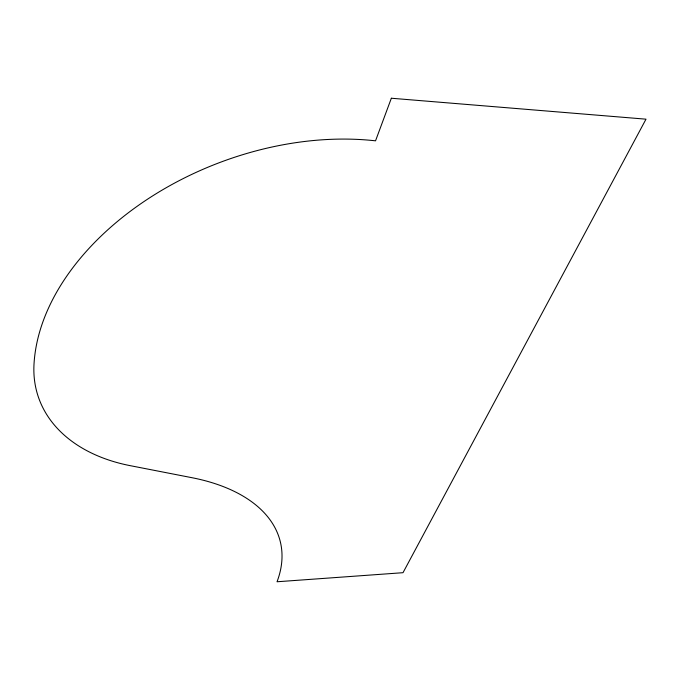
<?xml version="1.0" encoding="UTF-8"?>
<svg xmlns="http://www.w3.org/2000/svg" width="680" height="680" viewBox="0 0 680 680"><rect width="100%" height="100%" fill="white"/><g stroke="black" fill="none" stroke-linecap="round" stroke-linejoin="round"><path stroke-width="1.02" d="M391.349 98.234L375.538 140.828A254.609 171.538 -21 0 0 34 364.293A179.418 122.256 -17.9 0 0 130.314 465.681L191.956 477.7A195.781 107.763 -13.4 0 1 277.024 581.765L403.01 572.696L646 119.178L391.349 98.234"/></g></svg>
